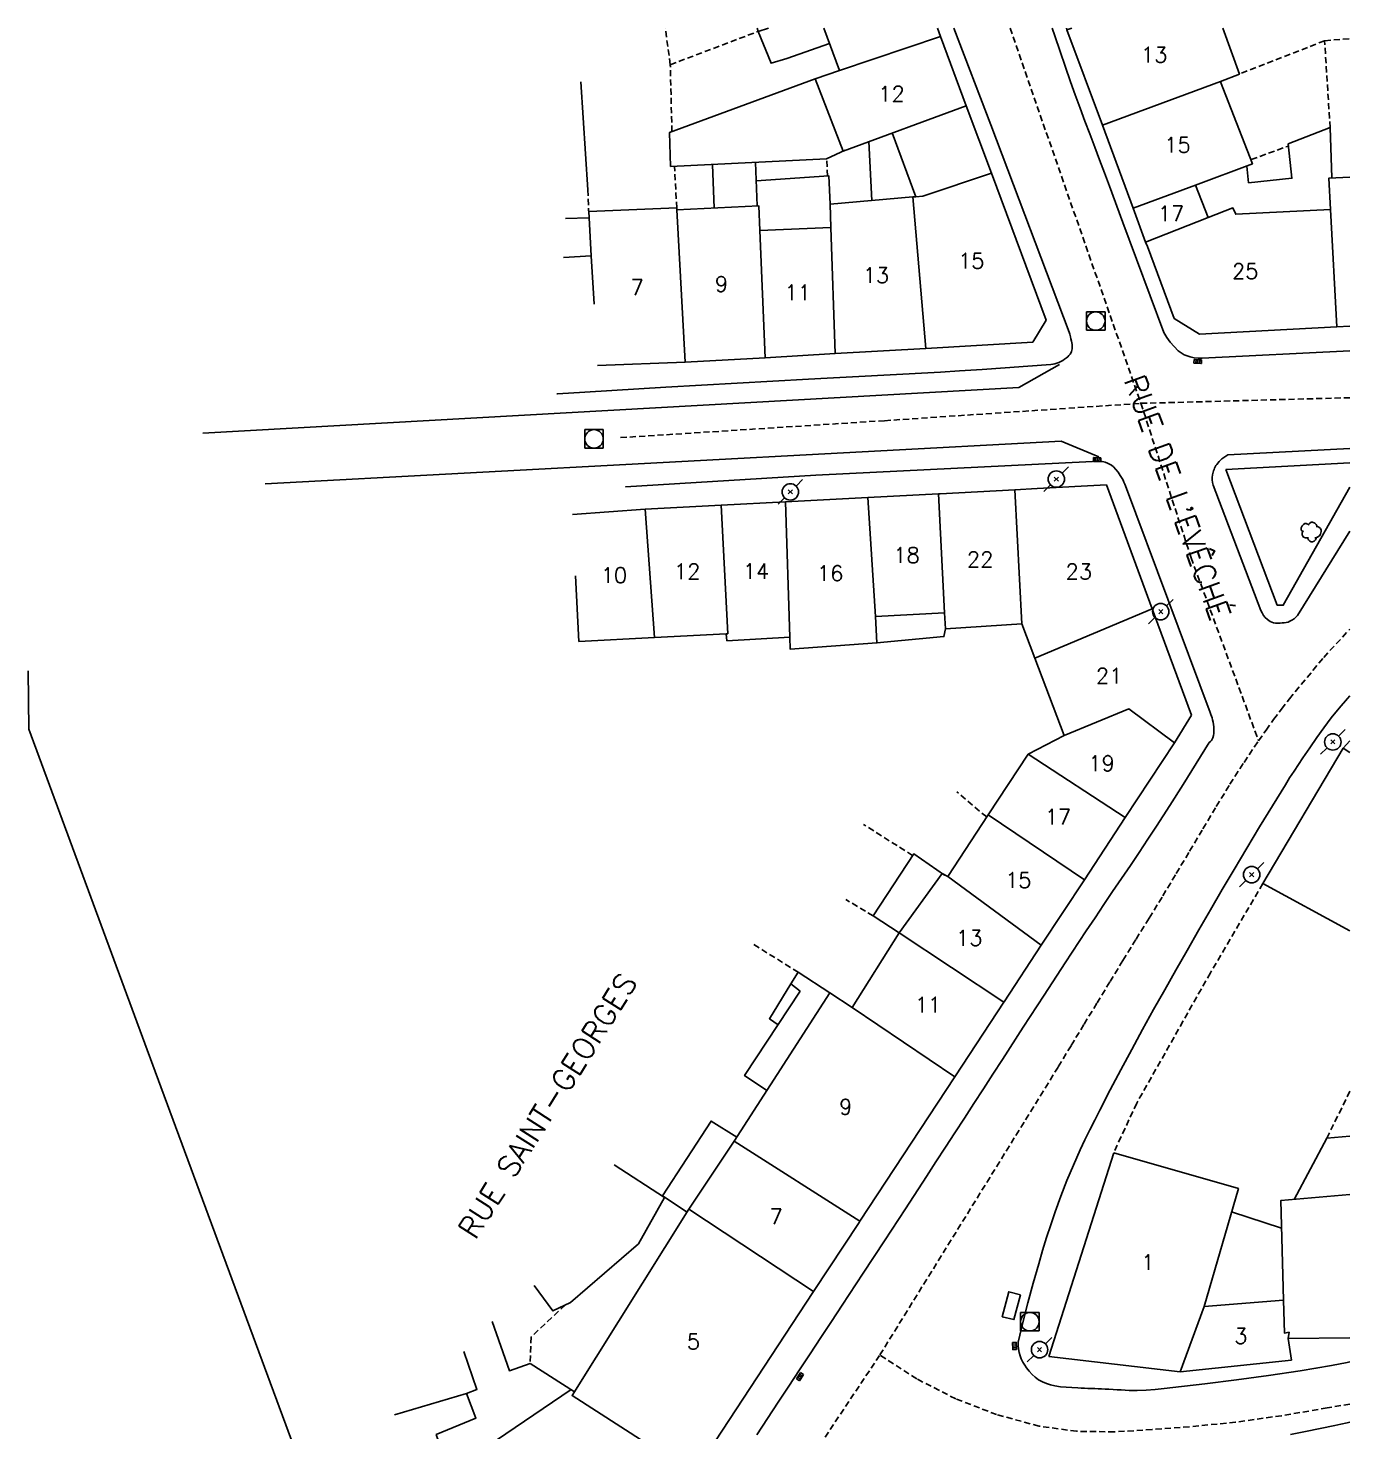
# Model space of a CAD drawing. Header units: millimetres. Extents: x 146000 to 147001, y 141999 to 143000.
# Drawn here: x 146892.5 to 147000, y 142885.9 to 143000 of the extents above; entities that cross this region are included whole.
import ezdxf
from ezdxf.enums import TextEntityAlignment as Align

# ---------------------------------------------------------------- set-up
doc = ezdxf.new("R2010")
doc.units = ezdxf.units.MM
doc.linetypes.add('DASHED', pattern=[0.75, 0.5, -0.25])
doc.layers.get('0').update_dxf_attribs({"linetype": 'CONTINUOUS'})
for name, color, linetype in [('W0001', 6, 'DASHED'), ('W0006', 2, 'CONTINUOUS'), ('W0014', 7, 'CONTINUOUS'), ('W0101', 7, 'CONTINUOUS'), ('W0104', 1, 'CONTINUOUS'), ('W0105', 7, 'CONTINUOUS'), ('W0112', 1, 'DASHED'), ('W0300', 7, 'CONTINUOUS'), ('W0330', 7, 'CONTINUOUS'), ('W0401', 7, 'CONTINUOUS'), ('W0420', 7, 'CONTINUOUS'), ('W0473', 7, 'CONTINUOUS'), ('W0989', 7, 'CONTINUOUS'), ('W0991', 7, 'CONTINUOUS'), ('W1102', 7, 'CONTINUOUS')]:
    doc.layers.add(name, color=color, linetype=linetype)
doc.styles.get("Standard").update_dxf_attribs({"font": 'romans.shx', "width": 0.85})

# ---------------------------------------------------------------- blocks, each defined once
blk = doc.blocks.new('T420')
for p, q in [((0.75, 0.75), (-0.75, 0.75)), ((-0.75, 0.75), (-0.75, -0.75)), ((0.75, 0.75), (0.75, -0.75)), ((0.75, -0.75), (-0.75, -0.75))]:
    blk.add_line(p, q)
blk.add_ellipse((0, 0), major_axis=(-0.53, 0.53), ratio=1, start_param=3.926991, end_param=10.210176)
blk = doc.blocks.new('T401')
for p, q in [((-0.3, 0.3), (0, 0.3)), ((-0.3, -0.25), (-0.3, 0.3)), ((-0.3, 0.15), (0, 0.15)), ((-0.3, 0), (0, 0)), ((0, 0.3), (0, -0.25)), ((-0.3, -0.15), (0, -0.15)), ((-0.3, -0.25), (-0.3, -0.3)), ((-0.3, -0.3), (0, -0.3)), ((0, -0.3), (0, -0.25))]:
    blk.add_line(p, q)
blk = doc.blocks.new('T473')
for p, q in [((-0.166667, 0.166667), (0.166667, -0.166667)), ((-0.166667, -0.166667), (0.166667, 0.166667)), ((0.500001, 0.500001), (1.000002, 1.000002)), ((-1.000002, -1.000002), (-0.500001, -0.500001))]:
    blk.add_line(p, q)
blk.add_ellipse((0, 0), major_axis=(0.471405, 0.471405), ratio=1, start_param=5.4977871438, end_param=11.780972451)
blk = doc.blocks.new('T300')
for p, q in [((-0.8, 0.51), (-0.86, 0.34)), ((-0.86, 0.34), (-0.86, 0.17)), ((-0.86, 0.17), (-0.74, 0.06)), ((-0.69, 0.63), (-0.8, 0.51)), ((-0.8, -0.06), (-0.74, 0.06)), ((-0.74, 0.06), (-0.69, 0.11)), ((-0.57, 0.69), (-0.69, 0.63)), ((-0.46, 0.69), (-0.57, 0.69)), ((-0.29, 0.63), (-0.46, 0.69)), ((-0.29, 0.63), (-0.17, 0.74)), ((-0.23, 0.57), (-0.29, 0.63)), ((-0.17, 0.74), (-0.06, 0.8)), ((-0.06, 0.8), (0.06, 0.8)), ((0.06, 0.8), (0.23, 0.74)), ((0.23, 0.74), (0.34, 0.63)), ((0.34, 0.63), (0.4, 0.51)), ((0.46, 0.46), (0.34, 0.46)), ((0.4, 0.51), (0.4, 0.46)), ((0.57, 0.4), (0.46, 0.46)), ((0.57, 0.4), (0.69, 0.29)), ((0.69, 0.29), (0.74, 0.17)), ((0.74, 0.06), (0.69, -0.17)), ((0.74, 0.17), (0.74, 0.06)), ((-0.8, -0.17), (-0.8, -0.06)), ((-0.8, -0.23), (-0.8, -0.17)), ((-0.74, -0.34), (-0.8, -0.23)), ((-0.69, -0.4), (-0.74, -0.34)), ((-0.51, -0.46), (-0.69, -0.4)), ((-0.4, -0.46), (-0.51, -0.46)), ((-0.4, -0.46), (-0.34, -0.46)), ((-0.34, -0.46), (-0.34, -0.4)), ((-0.34, -0.51), (-0.34, -0.46)), ((-0.29, -0.63), (-0.34, -0.51)), ((-0.17, -0.74), (-0.29, -0.63)), ((-0.06, -0.8), (-0.17, -0.74)), ((0.06, -0.8), (-0.06, -0.8)), ((0.17, -0.74), (0.06, -0.8)), ((0.23, -0.69), (0.17, -0.74)), ((0.29, -0.46), (0.23, -0.46)), ((0.29, -0.63), (0.23, -0.69)), ((0.46, -0.4), (0.29, -0.46)), ((0.34, -0.51), (0.29, -0.63)), ((0.34, -0.51), (0.34, -0.46)), ((0.57, -0.34), (0.46, -0.4)), ((0.63, -0.29), (0.57, -0.34)), ((0.69, -0.17), (0.63, -0.29))]:
    blk.add_line(p, q)

msp = doc.modelspace()

# ---------------------------------------------------------------- linework, layer by layer
at = {"layer": 'W0001'}
for points in [[(146972.37, 143000), (146976.55, 142987.95), (146983.01, 142969.49)], [(146983.01, 142969.49), (147000, 142969.95)], [(146940.71, 142966.7), (146962.17, 142968.08), (146983.01, 142969.49)], [(146983.01, 142969.49), (146987.09, 142956.93), (146992.57, 142942.06)], [(146992.57, 142942.06), (146993.18, 142942.93), (146993.8, 142943.78), (146994.44, 142944.63), (146995.08, 142945.47), (146997.87, 142948.83), (147000, 142951.14)], [(146961.79, 142892.12), (146975.23, 142913.82), (146976.29, 142915.55), (146977.34, 142917.28), (146978.39, 142919.01), (146979.44, 142920.74), (146980.5, 142922.47), (146981.55, 142924.2), (146982.61, 142925.92), (146983.68, 142927.64), (146984.79, 142929.44), (146985.88, 142931.26), (146986.97, 142933.08), (146988.05, 142934.9), (146989.14, 142936.71), (146990.25, 142938.52), (146991.39, 142940.3), (146992.57, 142942.06)], [(146932.08, 142848.23), (146935.16, 142852.58), (146938.22, 142856.95), (146941.25, 142861.34), (146944.26, 142865.74), (146945.49, 142867.56), (146946.72, 142869.39), (146947.94, 142871.23), (146949.15, 142873.07), (146950.36, 142874.91), (146951.57, 142876.75), (146952.79, 142878.59), (146954, 142880.43), (146961.79, 142892.12)], [(147000, 142888.13), (146998.15, 142887.81), (146994.44, 142887.18), (146990.7, 142886.65), (146986.95, 142886.28), (146983.92, 142886.05), (146980.86, 142885.87), (146977.78, 142885.91), (146974.73, 142886.33), (146971.28, 142887.27), (146967.96, 142888.55), (146964.78, 142890.18), (146961.79, 142892.12)]]:
    msp.add_lwpolyline(points, dxfattribs=at)
at = {"layer": 'W0006'}
for points in [[(146906.75, 142967.06), (146973.08, 142970.77), (146976.39, 142972.64)], [(146979.6, 142965.15), (146976.52, 142966.42), (146911.81, 142962.94)], [(146892.54, 142947.75), (146892.6, 142942.99), (146902.87, 142915.17), (146915.14, 142881.97), (146917.79, 142875.54), (146931.71, 142864.05), (146935.14, 142863.39)]]:
    msp.add_lwpolyline(points, dxfattribs=at)
at = {"layer": 'W0014'}
for points in [[(146967.81, 143000), (146970.8, 142992.14), (146977.18, 142975.28)], [(146984.86, 142975.26), (146983.76, 142978.24), (146982.66, 142981.21), (146981.55, 142984.19), (146980.45, 142987.16), (146980.05, 142988.22), (146979.65, 142989.28), (146979.25, 142990.33), (146978.85, 142991.39), (146978.45, 142992.44), (146978.06, 142993.5), (146977.67, 142994.56), (146977.29, 142995.62), (146976, 142999.37), (146975.79, 143000)], [(146977.18, 142975.28), (146977.24, 142975.1), (146977.28, 142974.91), (146977.32, 142974.73), (146977.36, 142974.54), (146977.39, 142974.41), (146977.41, 142974.28), (146977.43, 142974.15), (146977.43, 142974.01), (146977.42, 142973.91), (146977.4, 142973.81), (146977.37, 142973.71), (146977.33, 142973.62), (146977.25, 142973.49), (146977.16, 142973.38), (146977.06, 142973.28), (146976.95, 142973.18), (146976.81, 142973.07), (146976.66, 142972.97), (146976.5, 142972.88), (146976.34, 142972.81), (146976.18, 142972.75), (146976.02, 142972.7), (146975.85, 142972.67), (146975.68, 142972.65)], [(146987.98, 142973.16), (146987.66, 142973.17), (146987.33, 142973.2), (146987.01, 142973.27), (146986.7, 142973.37), (146986.52, 142973.44), (146986.35, 142973.54), (146986.19, 142973.65), (146986.04, 142973.77), (146985.7, 142974.11), (146985.39, 142974.47), (146985.11, 142974.85), (146984.86, 142975.26)], [(147000, 142973.75), (146987.98, 142973.16)], [(146975.68, 142972.65), (146973.82, 142972.51), (146971.97, 142972.37), (146970.11, 142972.24), (146968.25, 142972.12), (146966.71, 142972.03), (146965.18, 142971.94), (146963.65, 142971.85), (146962.11, 142971.77), (146960.58, 142971.69), (146959.04, 142971.61), (146957.51, 142971.53), (146955.98, 142971.45), (146953.08, 142971.29), (146950.19, 142971.13), (146947.29, 142970.97), (146944.4, 142970.81), (146942.2, 142970.68), (146940, 142970.54), (146937.79, 142970.41), (146935.59, 142970.27), (146935.52, 142970.27)], [(146988.88, 142962.85), (146988.83, 142963.05), (146988.81, 142963.26), (146988.81, 142963.47), (146988.83, 142963.68), (146988.85, 142963.79), (146988.88, 142963.9), (146988.92, 142964.01), (146988.96, 142964.12), (146989, 142964.23), (146989.05, 142964.33), (146989.11, 142964.43), (146989.18, 142964.53), (146989.36, 142964.76), (146989.58, 142964.97), (146989.82, 142965.15), (146990.08, 142965.3)], [(146990.08, 142965.3), (147000, 142965.81)], [(146941.12, 142962.7), (146941.12, 142962.7), (146956.59, 142963.64), (146979.06, 142964.76)], [(146979.06, 142964.76), (146979.2, 142964.78), (146979.35, 142964.78), (146979.49, 142964.78), (146979.63, 142964.78), (146979.75, 142964.77), (146979.87, 142964.76), (146979.99, 142964.74), (146980.1, 142964.7), (146980.28, 142964.63), (146980.45, 142964.55), (146980.62, 142964.45), (146980.77, 142964.33), (146980.98, 142964.12), (146981.16, 142963.88), (146981.32, 142963.63), (146981.48, 142963.38), (146981.56, 142963.23), (146981.63, 142963.09), (146981.7, 142962.93), (146981.76, 142962.78)], [(146989.92, 142964.12), (147000, 142964.66)], [(147000, 142962.67), (146994.58, 142953.07), (146994.08, 142953.08), (146989.92, 142964.12)], [(146981.76, 142962.78), (146988.64, 142944.34)], [(146992.77, 142952.65), (146988.88, 142962.85)], [(147000, 142959.11), (146995.73, 142952.25)], [(146995.73, 142952.25), (146995.6, 142952.1), (146995.46, 142951.97), (146995.29, 142951.86), (146995.12, 142951.77), (146994.97, 142951.71), (146994.81, 142951.67), (146994.65, 142951.65), (146994.49, 142951.64), (146994.32, 142951.62), (146994.14, 142951.61), (146993.96, 142951.61), (146993.78, 142951.64), (146993.65, 142951.69), (146993.52, 142951.75), (146993.4, 142951.82), (146993.29, 142951.91), (146993.12, 142952.07), (146992.98, 142952.25), (146992.87, 142952.45), (146992.77, 142952.65)], [(146973.02, 142893.17), (146973.41, 142894.77), (146973.82, 142896.37), (146974.25, 142897.96), (146974.7, 142899.54), (146975.02, 142900.6), (146975.34, 142901.66), (146975.68, 142902.71), (146976.05, 142903.76), (146976.51, 142905.03), (146977, 142906.3), (146977.52, 142907.56), (146978.06, 142908.8), (146978.44, 142909.62), (146978.85, 142910.42), (146979.26, 142911.22), (146979.67, 142912.02), (146980.52, 142913.67), (146981.38, 142915.31), (146982.26, 142916.95), (146983.14, 142918.59), (146984.03, 142920.2), (146984.94, 142921.81), (146985.85, 142923.41), (146986.76, 142925.01), (146987.71, 142926.67), (146988.66, 142928.32), (146989.61, 142929.96), (146990.58, 142931.6), (146991.61, 142933.33), (146992.65, 142935.05), (146993.7, 142936.77), (146994.76, 142938.48), (146995.1, 142939.03), (146995.46, 142939.58), (146995.81, 142940.12), (146996.17, 142940.66), (146996.73, 142941.49), (146997.3, 142942.31), (146997.87, 142943.12), (146998.47, 142943.91), (146999.13, 142944.71), (146999.8, 142945.49), (147000, 142945.71)], [(146988.64, 142944.34), (146988.7, 142944.2), (146988.75, 142944.06), (146988.79, 142943.92), (146988.83, 142943.77), (146988.87, 142943.58), (146988.9, 142943.39), (146988.93, 142943.2), (146988.94, 142943.01), (146988.94, 142942.83), (146988.94, 142942.65), (146988.92, 142942.48), (146988.86, 142942.3), (146988.81, 142942.19), (146988.74, 142942.08), (146988.66, 142941.99), (146988.56, 142941.91)], [(146988.56, 142941.91), (146987.51, 142940.2), (146986.44, 142938.5), (146985.36, 142936.8), (146984.27, 142935.12), (146983.57, 142934.05), (146982.86, 142932.98), (146982.15, 142931.91), (146981.43, 142930.85), (146980.71, 142929.79), (146979.99, 142928.73), (146979.28, 142927.66), (146978.57, 142926.6), (146976.86, 142923.99), (146975.15, 142921.38), (146973.45, 142918.76), (146971.75, 142916.14), (146970.97, 142914.95), (146970.2, 142913.76), (146969.43, 142912.57), (146968.66, 142911.38), (146967.89, 142910.19), (146967.12, 142909), (146966.35, 142907.81), (146965.58, 142906.62), (146963.87, 142904.01), (146962.16, 142901.39), (146960.44, 142898.77), (146958.73, 142896.16), (146957.86, 142894.84), (146956.99, 142893.53), (146956.12, 142892.21), (146955.25, 142890.9), (146954.38, 142889.58), (146953.51, 142888.27), (146952.65, 142886.94), (146951.79, 142885.62)], [(147000, 142891.56), (146999.77, 142891.51), (146998.5, 142891.27), (146997.23, 142891.04), (146995.95, 142890.83), (146993.38, 142890.44), (146990.79, 142890.09), (146988.2, 142889.76), (146985.61, 142889.47), (146984.89, 142889.4), (146984.16, 142889.32), (146983.44, 142889.26), (146982.71, 142889.23), (146982.38, 142889.23), (146982.05, 142889.24), (146981.72, 142889.25), (146981.4, 142889.27), (146981.07, 142889.29), (146980.74, 142889.31), (146980.41, 142889.33), (146980.09, 142889.35), (146979.81, 142889.36), (146979.53, 142889.37), (146979.25, 142889.38), (146978.98, 142889.39), (146978.7, 142889.4), (146978.42, 142889.41), (146978.15, 142889.43), (146977.87, 142889.44), (146977.4, 142889.47), (146976.93, 142889.5), (146976.46, 142889.54), (146976, 142889.62), (146975.66, 142889.7), (146975.33, 142889.8), (146975, 142889.92), (146974.69, 142890.09), (146974.41, 142890.3), (146974.16, 142890.54), (146973.93, 142890.8), (146973.72, 142891.07), (146973.56, 142891.3), (146973.41, 142891.54), (146973.28, 142891.79), (146973.18, 142892.06), (146973.1, 142892.33), (146973.05, 142892.61), (146973.02, 142892.89), (146973.02, 142893.17)], [(147000, 142886.65), (146999.78, 142886.6), (146999.27, 142886.49), (146998.77, 142886.38), (146997.58, 142886.13), (146996.38, 142885.89), (146995.18, 142885.65)]]:
    msp.add_lwpolyline(points, dxfattribs=at)
at = {"layer": 'W0101'}
for points in [[(146951.8, 143000), (146951.89, 142999.73), (146952.74, 143000)], [(146957.22, 143000), (146958.51, 142996.54)], [(146966.46, 143000), (146966.71, 142999.31)], [(146966.71, 142999.31), (146968.81, 142993.67)], [(146976.95, 143000), (146977, 142999.85)], [(146977, 142999.85), (146979.88, 142992.1)], [(146989.66, 143000), (146991.01, 142996.26), (146989.48, 142995.65)], [(146958.51, 142996.54), (146956.54, 142995.88), (146958.8, 142990), (146968.81, 142993.67)], [(146989.48, 142995.64), (146992.08, 142988.95), (146987.46, 142987.24)], [(146979.88, 142992.1), (146982.39, 142985.35)], [(146964.7, 142986.29), (146965.27, 142986.34), (146970.87, 142988.2)], [(146970.87, 142988.2), (146975.3, 142976.24), (146974.22, 142974.46)], [(146998.43, 142985.24), (146998.29, 142987.8), (147000, 142987.89)], [(146987.46, 142987.24), (146988.48, 142984.6)], [(146952.02, 142983.55), (146951.94, 142985.55), (146945.29, 142985.22)], [(146957.8, 142983.79), (146957.74, 142985.69), (146964.46, 142986.27)], [(146964.46, 142986.27), (146964.7, 142986.29)], [(146938.15, 142984.58), (146938.12, 142985.08), (146945.28, 142985.38), (146945.29, 142985.22)], [(146938.32, 142981.48), (146938.15, 142984.58)], [(146982.39, 142985.35), (146983.39, 142982.6)], [(146988.48, 142984.6), (146990.49, 142985.38), (146990.72, 142984.86), (146998.43, 142985.24)], [(146957.8, 142983.79), (146952.02, 142983.55)], [(146983.39, 142982.6), (146983.54, 142982.24), (146985.7, 142976.4), (146987.76, 142975.1), (146998.93, 142975.7)], [(146983.39, 142982.6), (146983.42, 142982.54)], [(146938.32, 142981.48), (146936.06, 142981.36)], [(147000, 142975.76), (146998.93, 142975.7)], [(146965.53, 142973.95), (146974.22, 142974.46)], [(146945.95, 142972.83), (146952.45, 142973.2)], [(146952.45, 142973.2), (146958.15, 142973.53)], [(146958.15, 142973.53), (146965.53, 142973.95)], [(146938.83, 142972.57), (146945.95, 142972.83)], [(146980.2, 142962.86), (146974.57, 142962.56), (146972.77, 142962.47)], [(146983.92, 142952.77), (146980.2, 142962.86)], [(146960.82, 142961.83), (146954.11, 142961.48)], [(146966.55, 142962.14), (146960.82, 142961.83)], [(146972.77, 142962.47), (146966.7, 142962.14), (146966.55, 142962.14)], [(146942.7, 142960.88), (146936.79, 142960.46)], [(146948.88, 142961.2), (146942.7, 142960.88)], [(146954.11, 142961.48), (146948.88, 142961.2)], [(146967.04, 142952.47), (146961.42, 142952.17)], [(146967.04, 142952.47), (146967.11, 142951.15)], [(146987.11, 142944.13), (146983.92, 142952.77)], [(146954.46, 142950.49), (146954.49, 142949.51), (146961.55, 142950.01), (146961.42, 142952.17)], [(146967.11, 142951.15), (146973.34, 142951.55)], [(146973.34, 142951.55), (146974.39, 142948.76)], [(146937.31, 142950.12), (146943.47, 142950.44)], [(146943.47, 142950.44), (146949.28, 142950.74)], [(146954.46, 142950.49), (146949.35, 142950.19), (146949.28, 142950.74)], [(146974.39, 142948.76), (146976.77, 142942.48)], [(146985.75, 142941.9), (146987.11, 142944.13)], [(146976.77, 142942.48), (146973.83, 142940.97)], [(146981.74, 142935.81), (146985.75, 142941.9)], [(146999.45, 142941.46), (146992.93, 142930.45)], [(147000, 142942.06), (146999.45, 142941.46)], [(146973.83, 142940.97), (146970.59, 142936.03)], [(146970.59, 142936.03), (146967.3, 142931.01)], [(146978.42, 142930.76), (146981.74, 142935.81)], [(146966.84, 142931.25), (146963.36, 142926.45)], [(146974.91, 142925.43), (146978.42, 142930.76)], [(146992.93, 142930.45), (147000, 142926.61)], [(146963.36, 142926.45), (146959.53, 142920.37)], [(146971.87, 142920.8), (146971.9, 142920.84), (146974.91, 142925.43)], [(146959.53, 142920.37), (146957.73, 142921.57), (146949.95, 142909.51)], [(146967.88, 142914.73), (146967.94, 142914.82), (146971.87, 142920.8)], [(146960.16, 142902.99), (146967.88, 142914.73)], [(146949.95, 142909.51), (146946.27, 142903.97)], [(146975.53, 142892), (146980.8, 142908.56)], [(146980.8, 142908.56), (146990.93, 142905.64), (146988.14, 142896.07)], [(147000, 142905.17), (146994.38, 142904.67), (146994.6, 142896.56)], [(146946.27, 142903.97), (146936.77, 142888.81), (146946.66, 142882.46)], [(146956.4, 142897.27), (146960.1, 142902.89), (146960.16, 142902.99)], [(146946.66, 142882.46), (146948.36, 142885.05), (146956.4, 142897.27)], [(146994.6, 142896.56), (146988.14, 142896.07)], [(146986.21, 142890.76), (146995.24, 142891.7), (146994.99, 142893.45)], [(146994.99, 142893.45), (147000, 142893.51)], [(146928.19, 142888.99), (146929.03, 142889.3), (146927.96, 142892.41)], [(146975.53, 142892), (146986.21, 142890.76)], [(146928.19, 142888.99), (146928.95, 142886.97), (146925.73, 142885.64), (146926.77, 142882.61)]]:
    msp.add_lwpolyline(points, dxfattribs=at)
at = {"layer": 'W0104'}
for points in [[(146957.68, 142998.75), (146954.22, 142997.52), (146952.94, 142997.14), (146951.89, 142999.73)], [(146956.54, 142995.88), (146944.69, 142991.51), (146944.78, 142988.75), (146957.46, 142989.36), (146958.97, 142990.06)], [(146968.81, 142993.67), (146970.87, 142988.2)], [(146964.7, 142986.29), (146962.8, 142991.47)], [(146991.76, 142987.42), (146995.29, 142987.79), (146994.98, 142990.58), (146998.39, 142991.91), (146998.53, 142987.82)], [(146960.89, 142990.77), (146961.13, 142985.98)], [(146951.8, 142985.54), (146951.67, 142989.08)], [(146948.17, 142988.91), (146948.32, 142985.37)], [(146951.73, 142987.59), (146957.64, 142987.98), (146957.74, 142985.69)], [(146991.61, 142988.77), (146991.76, 142987.42)], [(146936.22, 142984.51), (146938.15, 142984.58)], [(146961.55, 142950.01), (146967, 142950.53), (146967.11, 142951.15)], [(146963.36, 142926.45), (146961.25, 142927.81), (146964.54, 142932.85), (146967.05, 142931.14)], [(146967.3, 142931.01), (146966.84, 142931.25)], [(146955.3, 142921.7), (146954.56, 142922.3), (146955.15, 142923.23), (146957.73, 142921.57)], [(146952.6, 142913.63), (146950.79, 142914.83), (146955.3, 142921.7)], [(146946.13, 142903.74), (146944.13, 142905.06), (146948.06, 142911.13), (146950.15, 142909.82)], [(146995.47, 142904.77), (146998.12, 142909.74), (147000, 142909.91)], [(146940.2, 142907.59), (146944.29, 142904.91), (146942.16, 142901.14), (146936.63, 142896.38), (146935.19, 142895.7), (146933.69, 142897.76), (146933.69, 142897.76)], [(146990.38, 142903.75), (146994.44, 142902.44)], [(146930.27, 142894.84), (146931.67, 142890.84), (146933.36, 142891.43)], [(146933.36, 142891.43), (146936.97, 142889.13)], [(146930.63, 142885.18), (146936.69, 142889.31)]]:
    msp.add_lwpolyline(points, dxfattribs=at)
at = {"layer": 'W0105'}
msp.add_lwpolyline([(146954.56, 142922.3), (146952.81, 142919.46), (146953.51, 142918.96)], dxfattribs=at)
at = {"layer": 'W0112'}
for points in [[(146944.75, 142997.02), (146944.34, 143000)], [(146944.88, 142991.58), (146944.75, 142997.02), (146951.89, 142999.73)], [(146998.39, 142991.91), (146997.94, 142998.97), (146991.01, 142996.26)], [(146997.94, 142998.97), (147000, 142999.14)], [(146991.98, 142989.31), (146995, 142990.41)], [(146957.53, 142987.97), (146957.46, 142989.36)], [(146945.28, 142985.38), (146945.09, 142988.76)], [(146938.13, 142984.86), (146938.04, 142986.84)], [(146970.47, 142935.86), (146968.05, 142937.89)], [(146964.45, 142932.72), (146960.47, 142935.26)], [(146992.93, 142930.45), (146988.66, 142923.19), (146982.67, 142912.59), (146980.8, 142908.56)], [(146961.25, 142927.81), (146959.03, 142929.14)], [(146955.15, 142923.23), (146951.5, 142925.51)], [(146998.12, 142909.74), (147000, 142913.56)], [(146936.21, 142896.18), (146933.43, 142893.58), (146933.36, 142891.43)]]:
    msp.add_lwpolyline(points, dxfattribs=at)
at = {"layer": 'W0330'}
msp.add_lwpolyline([(146938.04, 142986.84), (146937.49, 142995.63)], dxfattribs=at)
at = {"layer": 'W0420'}
msp.add_lwpolyline([(146973.21, 142897.01), (146972.69, 142894.99), (146971.73, 142895.23), (146972.26, 142897.26)], close=True, dxfattribs=at)
at = {"layer": 'W1102'}
for points in [[(146966.71, 142999.31), (146958.51, 142996.54)], [(146977, 142999.85), (146977.4, 143000)], [(146989.48, 142995.65), (146979.88, 142992.1)], [(146987.46, 142987.24), (146982.39, 142985.35)], [(146964.46, 142986.27), (146965.53, 142973.95)], [(146945.29, 142985.22), (146945.95, 142972.83)], [(146983.39, 142982.6), (146988.48, 142984.6)], [(146998.93, 142975.7), (146998.43, 142985.24)], [(146952.45, 142973.2), (146952.02, 142983.55)], [(146958.15, 142973.53), (146957.8, 142983.79)], [(146938.55, 142977.56), (146938.32, 142981.48)], [(146961.42, 142952.17), (146960.82, 142961.83)], [(146966.55, 142962.14), (146967.04, 142952.47)], [(146973.34, 142951.55), (146972.77, 142962.47)], [(146942.7, 142960.88), (146943.47, 142950.44)], [(146949.28, 142950.74), (146949.42, 142950.75), (146948.88, 142961.2)], [(146954.11, 142961.48), (146954.46, 142950.49)], [(146937.31, 142950.12), (146937.04, 142955.47)], [(146983.92, 142952.77), (146974.39, 142948.76)], [(146976.77, 142942.48), (146982.03, 142944.64), (146985.75, 142941.9)], [(147000, 142941.09), (146999.45, 142941.46)], [(146981.74, 142935.81), (146973.83, 142940.97)], [(146978.42, 142930.76), (146970.59, 142936.03)], [(146967.3, 142931.01), (146974.91, 142925.43)], [(146971.87, 142920.8), (146963.36, 142926.45)], [(146967.88, 142914.73), (146959.53, 142920.37)], [(146949.95, 142909.51), (146960.16, 142902.99)], [(146956.4, 142897.27), (146946.27, 142903.97)], [(146994.6, 142896.56), (146994.68, 142893.9), (146995.06, 142893.97), (146994.99, 142893.45)], [(146988.14, 142896.07), (146986.21, 142890.76)], [(146922.32, 142887.25), (146928.19, 142888.99)]]:
    msp.add_lwpolyline(points, dxfattribs=at)

# ---------------------------------------------------------------- block references
at = {"layer": 'W0300'}
msp.add_blockref('T300', (146996.91, 142959.02), dxfattribs=at)
at = {"layer": 'W0401'}
for p, rotation in [((146987.64, 142973.04), 86.54810367250028), ((146979.45, 142964.77), 269.4071234151864), ((146972.89, 142892.86), 3.17026326648377), ((146955.17, 142890.44), 146.498395225373)]:
    msp.add_blockref('T401', p, dxfattribs=dict(at, rotation=rotation))
at = {"layer": 'W0420'}
for p in [(146979.34, 142976.18), (146938.55, 142966.6), (146973.98, 142894.82)]:
    msp.add_blockref('T420', p, dxfattribs=at)
at = {"layer": 'W0473'}
for p in [(146976.13, 142963.33), (146954.51, 142962.29), (146984.62, 142952.55), (146998.61, 142941.96), (146992.01, 142931.17), (146974.77, 142892.55)]:
    msp.add_blockref('T473', p, dxfattribs=at)

# ---------------------------------------------------------------- texts
at = {"layer": 'W0989'}
for s, rotation, p in [("RUE DE L'EVÊCHÉ", 289.7766, (146981.61, 142971.39)), ('RUE SAINT-GEORGES  ', 57.7584, (146928.89, 142901.42))]:
    msp.add_text(s, height=1.75, rotation=rotation, dxfattribs=at).set_placement(p)
at = {"layer": 'W0991'}
for s, p in [('13', (146984.09, 142997.83)), ('12', (146962.73, 142994.65)), ('15', (146985.98, 142990.5)), ('17', (146985.46, 142984.92)), ('15', (146969.22, 142981.08)), ('9', (146948.91, 142979.19)), ('13', (146961.47, 142979.9)), ('25', (146991.49, 142980.24)), ('7', (146942.05, 142978.92)), ('11', (146955.11, 142978.5)), ('18', (146963.96, 142957.15)), ('22', (146969.94, 142956.8)), ('10', (146940.17, 142955.51)), ('12', (146946.12, 142955.82)), ('14', (146951.72, 142955.84)), ('16', (146957.75, 142955.67)), ('23', (146977.96, 142955.81)), ('21', (146980.43, 142947.34)), ('19', (146979.81, 142940.22)), ('17', (146976.27, 142935.87)), ('15', (146973.04, 142930.73)), ('13', (146969.05, 142926.02)), ('11', (146965.7, 142920.59)), ('9', (146959.01, 142912.29)), ('7', (146953.36, 142903.37)), ('1', (146983.58, 142899.66)), ('3', (146991.14, 142893.66)), ('5', (146946.63, 142893.21))]:
    msp.add_text(s, height=1.25, dxfattribs=at).set_placement(p, align=Align.MIDDLE_CENTER)

doc.saveas('drawing.dxf')
